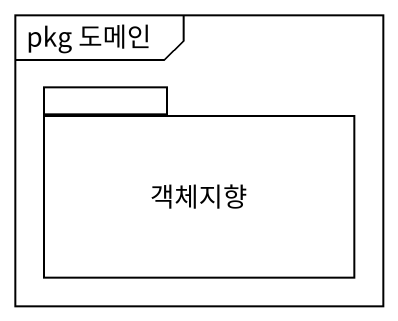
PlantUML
@startuml
mainframe pkg 도메인
package 객체지향 {
}
@enduml
